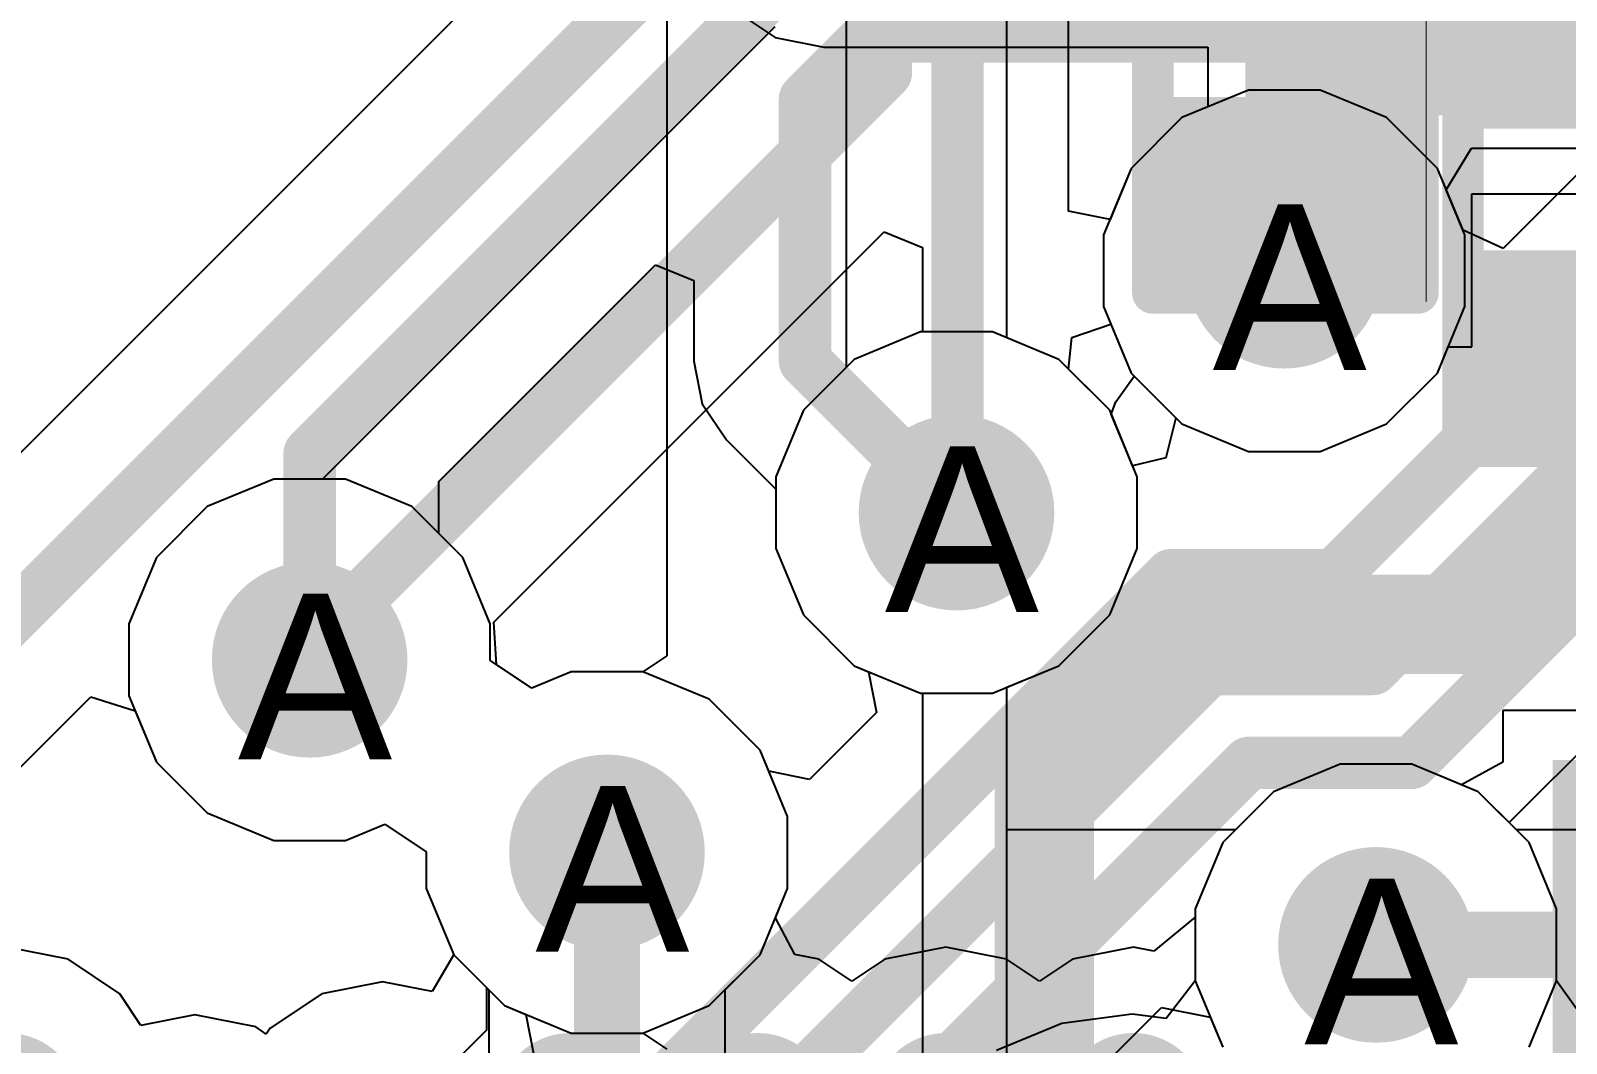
# Model space of a CAD drawing. Header units: inches. Extents: x 0 to 5271, y 0 to 5417.
# Drawn here: x 120.095 to 124.804, y 80.88 to 83.985 of the extents above; entities that cross this region are included whole.
import ezdxf

# ---------------------------------------------------------------- set-up
doc = ezdxf.new("R2010")
doc.units = ezdxf.units.IN
for name, color, linetype in [('Bottom Layer', 5, 'Continuous'), ('Bottom Overlay', 54, 'Continuous'), ('Bottom Paste', 16, 'Continuous'), ('Bottom Solder', 6, 'Continuous'), ('Drill Drawing', 1, 'Continuous'), ('L2_GND1', 16, 'Continuous'), ('L3_SIG1', 76, 'Continuous'), ('L4_PWR', 90, 'Continuous'), ('L5_GND2', 156, 'Continuous'), ('L6_SIG2', 130, 'Continuous'), ('L7_GND3', 216, 'Continuous'), ('Top Layer', 1, 'Continuous'), ('Top Overlay', 2, 'Continuous'), ('Top Paste', 8, 'Continuous'), ('Top Solder', 216, 'Continuous'), ('Via Holes', 16, 'Continuous')]:
    doc.layers.add(name, color=color, linetype=linetype)
doc.styles.add('Arial', font='', dxfattribs={"height": 0.2})
doc.styles.get('Arial').set_extended_font_data('Arial')

# ---------------------------------------------------------------- blocks, each defined once
blk = doc.blocks.new('R___0603_6')
at = {"layer": 'Top Layer'}
for points in [[(-0.381, 0.4445), (-0.381, -0.4445), (-1.143, -0.4445), (-1.143, 0.4445)], [(1.143, 0.4445), (1.143, -0.4445), (0.381, -0.4445), (0.381, 0.4445)]]:
    blk.add_hatch(color=1, dxfattribs=at).paths.add_polyline_path(points)
at = {"layer": 'Top Paste'}
for points in [[(-0.381, 0.4445), (-0.381, -0.4445), (-1.143, -0.4445), (-1.143, 0.4445)], [(1.143, 0.4445), (1.143, -0.4445), (0.381, -0.4445), (0.381, 0.4445)]]:
    blk.add_hatch(color=8, dxfattribs=at).paths.add_polyline_path(points)
at = {"layer": 'Top Solder'}
for points in [[(-0.2794, 0.5461), (-0.2794, -0.5461), (-1.2446, -0.5461), (-1.2446, 0.5461)], [(1.2446, 0.5461), (1.2446, -0.5461), (0.2794, -0.5461), (0.2794, 0.5461)]]:
    blk.add_hatch(color=216, dxfattribs=at).paths.add_polyline_path(points)
at = {"layer": 'Top Overlay'}
for points in [[(-1.2192, -0.5334, 0.127, 0.127, 0), (-1.2192, 0.5334, 0.127, 0.127, 0)], [(-1.2192, 0.5334, 0.127, 0.127, 0), (1.2192, 0.5334, 0.127, 0.127, 0)], [(1.2192, -0.5334, 0.127, 0.127, 0), (1.2192, 0.5334, 0.127, 0.127, 0)], [(-1.2192, -0.5334, 0.127, 0.127, 0), (1.2192, -0.5334, 0.127, 0.127, 0)]]:
    blk.add_lwpolyline(points, format="xyseb", dxfattribs=at)
for points in [[(-1.25095, 0.5334, 0.0635, 0.0635, 1), (-1.18745, 0.5334, 0.0635, 0.0635, 1)], [(-1.25095, 0.5334, 0.0635, 0.0635, 1), (-1.18745, 0.5334, 0.0635, 0.0635, 1)], [(1.18745, 0.5334, 0.0635, 0.0635, 1), (1.25095, 0.5334, 0.0635, 0.0635, 1)], [(1.18745, 0.5334, 0.0635, 0.0635, 1), (1.25095, 0.5334, 0.0635, 0.0635, 1)], [(-1.25095, -0.5334, 0.0635, 0.0635, 1), (-1.18745, -0.5334, 0.0635, 0.0635, 1)], [(-1.25095, -0.5334, 0.0635, 0.0635, 1), (-1.18745, -0.5334, 0.0635, 0.0635, 1)], [(1.18745, -0.5334, 0.0635, 0.0635, 1), (1.25095, -0.5334, 0.0635, 0.0635, 1)], [(1.18745, -0.5334, 0.0635, 0.0635, 1), (1.25095, -0.5334, 0.0635, 0.0635, 1)]]:
    blk.add_lwpolyline(points, format="xyseb", close=True, dxfattribs=at)
blk = doc.blocks.new('RES_0402_B_433')
at = {"layer": 'Bottom Layer'}
for points in [[(-0.2413, 0.3175), (-0.2413, -0.3175), (-0.6985, -0.3175), (-0.6985, 0.3175)], [(0.6985, 0.3175), (0.6985, -0.3175), (0.2413, -0.3175), (0.2413, 0.3175)]]:
    blk.add_hatch(color=5, dxfattribs=at).paths.add_polyline_path(points)
at = {"layer": 'Bottom Paste'}
for points in [[(-0.2413, 0.3175), (-0.2413, -0.3175), (-0.6985, -0.3175), (-0.6985, 0.3175)], [(0.6985, 0.3175), (0.6985, -0.3175), (0.2413, -0.3175), (0.2413, 0.3175)]]:
    blk.add_hatch(color=16, dxfattribs=at).paths.add_polyline_path(points)
at = {"layer": 'Bottom Solder'}
for points in [[(-0.1863, 0.3725), (-0.1863, -0.3725), (-0.7535, -0.3725), (-0.7535, 0.3725)], [(0.7535, 0.3725), (0.7535, -0.3725), (0.1863, -0.3725), (0.1863, 0.3725)]]:
    blk.add_hatch(color=6, dxfattribs=at).paths.add_polyline_path(points)
at = {"layer": 'Bottom Overlay'}
for points in [[(-0.7874, -0.4064, 0.127, 0.127, 0), (-0.7874, 0.4064, 0.127, 0.127, 0)], [(0.7874, 0.4064, 0.127, 0.127, 0), (-0.7874, 0.4064, 0.127, 0.127, 0)], [(0.8128, 0.4318, 0.00323, 0.00323, 0), (-0.8128, 0.4318, 0.00323, 0.00323, 0)], [(0.7874, -0.4064, 0.127, 0.127, 0), (0.7874, 0.4064, 0.127, 0.127, 0)], [(0.7874, -0.4064, 0.127, 0.127, 0), (-0.7874, -0.4064, 0.127, 0.127, 0)]]:
    blk.add_lwpolyline(points, format="xyseb", dxfattribs=at)
for points in [[(-0.8191, 0.4064, 0.0635, 0.0635, 1), (-0.7556, 0.4064, 0.0635, 0.0635, 1)], [(-0.8191, 0.4064, 0.0635, 0.0635, 1), (-0.7556, 0.4064, 0.0635, 0.0635, 1)], [(-0.8136, 0.4318, 0.00161, 0.00161, 1), (-0.812, 0.4318, 0.00161, 0.00161, 1)], [(0.7557, 0.4064, 0.0635, 0.0635, 1), (0.8192, 0.4064, 0.0635, 0.0635, 1)], [(0.7557, 0.4064, 0.0635, 0.0635, 1), (0.8192, 0.4064, 0.0635, 0.0635, 1)], [(0.812, 0.4318, 0.00161, 0.00161, 1), (0.8136, 0.4318, 0.00161, 0.00161, 1)], [(-0.8191, -0.4064, 0.0635, 0.0635, 1), (-0.7556, -0.4064, 0.0635, 0.0635, 1)], [(-0.8191, -0.4064, 0.0635, 0.0635, 1), (-0.7556, -0.4064, 0.0635, 0.0635, 1)], [(0.7557, -0.4064, 0.0635, 0.0635, 1), (0.8192, -0.4064, 0.0635, 0.0635, 1)], [(0.7557, -0.4064, 0.0635, 0.0635, 1), (0.8192, -0.4064, 0.0635, 0.0635, 1)]]:
    blk.add_lwpolyline(points, format="xyseb", close=True, dxfattribs=at)
blk = doc.blocks.new('RES_0402_B_434')
at = {"layer": 'Bottom Layer'}
for points in [[(-0.2413, 0.3175), (-0.2413, -0.3175), (-0.6985, -0.3175), (-0.6985, 0.3175)], [(0.6985, 0.3175), (0.6985, -0.3175), (0.2413, -0.3175), (0.2413, 0.3175)]]:
    blk.add_hatch(color=5, dxfattribs=at).paths.add_polyline_path(points)
at = {"layer": 'Bottom Paste'}
for points in [[(-0.2413, 0.3175), (-0.2413, -0.3175), (-0.6985, -0.3175), (-0.6985, 0.3175)], [(0.6985, 0.3175), (0.6985, -0.3175), (0.2413, -0.3175), (0.2413, 0.3175)]]:
    blk.add_hatch(color=16, dxfattribs=at).paths.add_polyline_path(points)
at = {"layer": 'Bottom Solder'}
for points in [[(-0.1863, 0.3725), (-0.1863, -0.3725), (-0.7535, -0.3725), (-0.7535, 0.3725)], [(0.7535, 0.3725), (0.7535, -0.3725), (0.1863, -0.3725), (0.1863, 0.3725)]]:
    blk.add_hatch(color=6, dxfattribs=at).paths.add_polyline_path(points)
at = {"layer": 'Bottom Overlay'}
for points in [[(-0.7874, -0.4064, 0.127, 0.127, 0), (-0.7874, 0.4064, 0.127, 0.127, 0)], [(0.7874, 0.4064, 0.127, 0.127, 0), (-0.7874, 0.4064, 0.127, 0.127, 0)], [(0.8128, 0.4318, 0.00323, 0.00323, 0), (-0.8128, 0.4318, 0.00323, 0.00323, 0)], [(0.7874, -0.4064, 0.127, 0.127, 0), (0.7874, 0.4064, 0.127, 0.127, 0)], [(0.7874, -0.4064, 0.127, 0.127, 0), (-0.7874, -0.4064, 0.127, 0.127, 0)]]:
    blk.add_lwpolyline(points, format="xyseb", dxfattribs=at)
for points in [[(-0.8192, 0.4064, 0.0635, 0.0635, 1), (-0.7557, 0.4064, 0.0635, 0.0635, 1)], [(-0.8192, 0.4064, 0.0635, 0.0635, 1), (-0.7557, 0.4064, 0.0635, 0.0635, 1)], [(-0.8136, 0.4318, 0.00161, 0.00161, 1), (-0.812, 0.4318, 0.00161, 0.00161, 1)], [(0.7556, 0.4064, 0.0635, 0.0635, 1), (0.8191, 0.4064, 0.0635, 0.0635, 1)], [(0.7556, 0.4064, 0.0635, 0.0635, 1), (0.8191, 0.4064, 0.0635, 0.0635, 1)], [(0.812, 0.4318, 0.00161, 0.00161, 1), (0.8136, 0.4318, 0.00161, 0.00161, 1)], [(-0.8192, -0.4064, 0.0635, 0.0635, 1), (-0.7557, -0.4064, 0.0635, 0.0635, 1)], [(-0.8192, -0.4064, 0.0635, 0.0635, 1), (-0.7557, -0.4064, 0.0635, 0.0635, 1)], [(0.7556, -0.4064, 0.0635, 0.0635, 1), (0.8191, -0.4064, 0.0635, 0.0635, 1)], [(0.7556, -0.4064, 0.0635, 0.0635, 1), (0.8191, -0.4064, 0.0635, 0.0635, 1)]]:
    blk.add_lwpolyline(points, format="xyseb", close=True, dxfattribs=at)
blk = doc.blocks.new('MAKK2016T2R2M__B_512')
at = {"layer": 'Bottom Layer'}
for points in [[(-1.1, 0.9), (-0.4, 0.9), (-0.4, -0.9), (-1.1, -0.9)], [(0.4, 0.9), (1.1, 0.9), (1.1, -0.9), (0.4, -0.9)]]:
    blk.add_hatch(color=5, dxfattribs=at).paths.add_polyline_path(points)
at = {"layer": 'Bottom Paste'}
for points in [[(-1.1, 0.9), (-0.4, 0.9), (-0.4, -0.9), (-1.1, -0.9)], [(0.4, 0.9), (1.1, 0.9), (1.1, -0.9), (0.4, -0.9)]]:
    blk.add_hatch(color=16, dxfattribs=at).paths.add_polyline_path(points)
at = {"layer": 'Bottom Solder'}
for points in [[(-1.2016, 1.0016), (-0.2984, 1.0016), (-0.2984, -1.0016), (-1.2016, -1.0016)], [(0.2984, 1.0016), (1.2016, 1.0016), (1.2016, -1.0016), (0.2984, -1.0016)]]:
    blk.add_hatch(color=6, dxfattribs=at).paths.add_polyline_path(points)
at = {"layer": 'Bottom Overlay'}
for points in [[(0.1778, 0.8636, 0.127, 0.127, 0), (-0.2032, 0.8636, 0.127, 0.127, 0)], [(0.1778, -0.8636, 0.127, 0.127, 0), (-0.2032, -0.8636, 0.127, 0.127, 0)]]:
    blk.add_lwpolyline(points, format="xyseb", dxfattribs=at)
for points in [[(-0.235, 0.8636, 0.0635, 0.0635, 1), (-0.1715, 0.8636, 0.0635, 0.0635, 1)], [(0.146, 0.8636, 0.0635, 0.0635, 1), (0.2095, 0.8636, 0.0635, 0.0635, 1)], [(-0.235, -0.8636, 0.0635, 0.0635, 1), (-0.1715, -0.8636, 0.0635, 0.0635, 1)], [(0.146, -0.8636, 0.0635, 0.0635, 1), (0.2095, -0.8636, 0.0635, 0.0635, 1)]]:
    blk.add_lwpolyline(points, format="xyseb", close=True, dxfattribs=at)

msp = doc.modelspace()

# ---------------------------------------------------------------- hatches: boundary and pattern name
at = {"layer": 'Bottom Layer'}
h = msp.add_hatch(color=5, dxfattribs=at)
edge = h.paths.add_edge_path()
edge.add_arc((123.939, 83.2488), 0.3, 0, 360)
h = msp.add_hatch(color=5, dxfattribs=at)
edge = h.paths.add_edge_path()
edge.add_arc((122.9338, 82.5069), 0.3, 0, 360)
h = msp.add_hatch(color=5, dxfattribs=at)
edge = h.paths.add_edge_path()
edge.add_arc((120.9501, 82.0557), 0.3, 0, 360)
h = msp.add_hatch(color=5, dxfattribs=at)
edge = h.paths.add_edge_path()
edge.add_arc((121.8619, 81.4651), 0.3, 0, 360)
h = msp.add_hatch(color=5, dxfattribs=at)
edge = h.paths.add_edge_path()
edge.add_arc((124.2201, 81.1815), 0.3, 0, 360)
at = {"layer": 'L2_GND1'}
h = msp.add_hatch(color=16, dxfattribs=at)
edge = h.paths.add_edge_path()
edge.add_arc((123.939, 83.2488), 0.3, 0, 360)
h = msp.add_hatch(color=16, dxfattribs=at)
edge = h.paths.add_edge_path()
edge.add_arc((122.9338, 82.5069), 0.3, 0, 360)
h = msp.add_hatch(color=16, dxfattribs=at)
edge = h.paths.add_edge_path()
edge.add_arc((120.9501, 82.0557), 0.3, 0, 360)
h = msp.add_hatch(color=16, dxfattribs=at)
edge = h.paths.add_edge_path()
edge.add_arc((121.8619, 81.4651), 0.3, 0, 360)
h = msp.add_hatch(color=16, dxfattribs=at)
edge = h.paths.add_edge_path()
edge.add_arc((124.2201, 81.1815), 0.3, 0, 360)
at = {"layer": 'L3_SIG1'}
h = msp.add_hatch(color=76, dxfattribs=at)
edge = h.paths.add_edge_path()
edge.add_arc((123.939, 83.2488), 0.3, 0, 360)
h = msp.add_hatch(color=76, dxfattribs=at)
edge = h.paths.add_edge_path()
edge.add_arc((122.9338, 82.5069), 0.3, 0, 360)
h = msp.add_hatch(color=76, dxfattribs=at)
edge = h.paths.add_edge_path()
edge.add_arc((120.9501, 82.0557), 0.3, 0, 360)
h = msp.add_hatch(color=76, dxfattribs=at)
edge = h.paths.add_edge_path()
edge.add_arc((121.8619, 81.4651), 0.3, 0, 360)
h = msp.add_hatch(color=76, dxfattribs=at)
edge = h.paths.add_edge_path()
edge.add_arc((124.2201, 81.1815), 0.3, 0, 360)
at = {"layer": 'L4_PWR'}
h = msp.add_hatch(color=90, dxfattribs=at)
edge = h.paths.add_edge_path()
edge.add_arc((123.939, 83.2488), 0.3, 0, 360)
h = msp.add_hatch(color=90, dxfattribs=at)
edge = h.paths.add_edge_path()
edge.add_arc((122.9338, 82.5069), 0.3, 0, 360)
h = msp.add_hatch(color=90, dxfattribs=at)
edge = h.paths.add_edge_path()
edge.add_arc((120.9501, 82.0557), 0.3, 0, 360)
h = msp.add_hatch(color=90, dxfattribs=at)
edge = h.paths.add_edge_path()
edge.add_arc((121.8619, 81.4651), 0.3, 0, 360)
h = msp.add_hatch(color=90, dxfattribs=at)
edge = h.paths.add_edge_path()
edge.add_arc((124.2201, 81.1815), 0.3, 0, 360)
at = {"layer": 'L5_GND2'}
h = msp.add_hatch(color=156, dxfattribs=at)
edge = h.paths.add_edge_path()
edge.add_arc((123.939, 83.2488), 0.3, 0, 360)
h = msp.add_hatch(color=156, dxfattribs=at)
edge = h.paths.add_edge_path()
edge.add_arc((122.9338, 82.5069), 0.3, 0, 360)
h = msp.add_hatch(color=156, dxfattribs=at)
edge = h.paths.add_edge_path()
edge.add_arc((120.9501, 82.0557), 0.3, 0, 360)
h = msp.add_hatch(color=156, dxfattribs=at)
edge = h.paths.add_edge_path()
edge.add_arc((121.8619, 81.4651), 0.3, 0, 360)
h = msp.add_hatch(color=156, dxfattribs=at)
edge = h.paths.add_edge_path()
edge.add_arc((124.2201, 81.1815), 0.3, 0, 360)
at = {"layer": 'L6_SIG2'}
h = msp.add_hatch(color=130, dxfattribs=at)
edge = h.paths.add_edge_path()
edge.add_arc((123.939, 83.2488), 0.3, 0, 360)
h = msp.add_hatch(color=130, dxfattribs=at)
edge = h.paths.add_edge_path()
edge.add_arc((122.9338, 82.5069), 0.3, 0, 360)
h = msp.add_hatch(color=130, dxfattribs=at)
edge = h.paths.add_edge_path()
edge.add_arc((120.9501, 82.0557), 0.3, 0, 360)
h = msp.add_hatch(color=130, dxfattribs=at)
edge = h.paths.add_edge_path()
edge.add_arc((121.8619, 81.4651), 0.3, 0, 360)
h = msp.add_hatch(color=130, dxfattribs=at)
edge = h.paths.add_edge_path()
edge.add_arc((124.2201, 81.1815), 0.3, 0, 360)
at = {"layer": 'L7_GND3'}
h = msp.add_hatch(color=216, dxfattribs=at)
edge = h.paths.add_edge_path()
edge.add_arc((123.939, 83.2488), 0.3, 0, 360)
h = msp.add_hatch(color=216, dxfattribs=at)
edge = h.paths.add_edge_path()
edge.add_arc((122.9338, 82.5069), 0.3, 0, 360)
h = msp.add_hatch(color=216, dxfattribs=at)
edge = h.paths.add_edge_path()
edge.add_arc((120.9501, 82.0557), 0.3, 0, 360)
h = msp.add_hatch(color=216, dxfattribs=at)
edge = h.paths.add_edge_path()
edge.add_arc((121.8619, 81.4651), 0.3, 0, 360)
h = msp.add_hatch(color=216, dxfattribs=at)
edge = h.paths.add_edge_path()
edge.add_arc((124.2201, 81.1815), 0.3, 0, 360)
at = {"layer": 'Top Layer'}
h = msp.add_hatch(color=1, dxfattribs=at)
edge = h.paths.add_edge_path()
edge.add_arc((123.939, 83.2488), 0.3, 0, 360)
h = msp.add_hatch(color=1, dxfattribs=at)
edge = h.paths.add_edge_path()
edge.add_arc((122.9338, 82.5069), 0.3, 0, 360)
h = msp.add_hatch(color=1, dxfattribs=at)
edge = h.paths.add_edge_path()
edge.add_arc((120.9501, 82.0557), 0.3, 0, 360)
h = msp.add_hatch(color=1, dxfattribs=at)
edge = h.paths.add_edge_path()
edge.add_arc((121.8619, 81.4651), 0.3, 0, 360)
h = msp.add_hatch(color=1, dxfattribs=at)
edge = h.paths.add_edge_path()
edge.add_arc((124.2201, 81.1815), 0.3, 0, 360)
at = {"layer": 'Via Holes'}
h = msp.add_hatch(color=7, dxfattribs=at)
edge = h.paths.add_edge_path()
edge.add_arc((123.939, 83.2488), 0.15, 0, 360)
h = msp.add_hatch(color=7, dxfattribs=at)
edge = h.paths.add_edge_path()
edge.add_arc((122.9338, 82.5069), 0.15, 0, 360)
h = msp.add_hatch(color=7, dxfattribs=at)
edge = h.paths.add_edge_path()
edge.add_arc((120.9501, 82.0557), 0.15, 0, 360)
h = msp.add_hatch(color=7, dxfattribs=at)
edge = h.paths.add_edge_path()
edge.add_arc((121.8619, 81.4651), 0.15, 0, 360)
h = msp.add_hatch(color=7, dxfattribs=at)
edge = h.paths.add_edge_path()
edge.add_arc((124.2201, 81.1815), 0.15, 0, 360)

# ---------------------------------------------------------------- linework, layer by layer
at = {"layer": 'Bottom Layer'}
for p, q in [((122.6339, 85.2615), (119.5742, 82.2018)), ((124.5138, 83.0151), (124.5138, 83.485)), ((124.5138, 83.485), (125.2664, 83.485)), ((121.3461, 82.6024), (122.011, 83.2673)), ((122.011, 83.2673), (122.1283, 83.2187)), ((122.1283, 83.2187), (122.1283, 82.9715)), ((122.1283, 82.9715), (122.1543, 82.841)), ((124.4087, 82.935), (124.4418, 83.0151)), ((124.4418, 83.0151), (124.5138, 83.0151)), ((123.4219, 82.8463), (123.4788, 82.9251)), ((123.4788, 82.9251), (123.4797, 82.9247)), ((123.4797, 82.9247), (123.6252, 82.7791)), ((124.2528, 82.7791), (124.4087, 82.935)), ((122.1543, 82.841), (122.2282, 82.7304)), ((123.4082, 82.8092), (123.4219, 82.8463)), ((123.4878, 82.6171), (123.4082, 82.8092)), ((123.6252, 82.7791), (123.8288, 82.6948)), ((124.0492, 82.6948), (124.2528, 82.7791)), ((122.2282, 82.7304), (122.3798, 82.5788)), ((123.8288, 82.6948), (124.0492, 82.6948)), ((121.3461, 82.4432), (121.3461, 82.6024)), ((123.4878, 82.3967), (123.4878, 82.6171)), ((122.3798, 82.5788), (122.3798, 82.3967)), ((121.4198, 82.3695), (121.3461, 82.4432)), ((121.5041, 82.1659), (121.4198, 82.3695)), ((122.3798, 82.3967), (122.4641, 82.1931)), ((123.4035, 82.1931), (123.4878, 82.3967)), ((122.4641, 82.1931), (122.62, 82.0373)), ((123.2476, 82.0373), (123.4035, 82.1931)), ((121.5041, 82.054), (121.5041, 82.1659)), ((121.6311, 81.9691), (121.5041, 82.054)), ((122.62, 82.0373), (122.8236, 81.9529)), ((123.044, 81.9529), (123.2476, 82.0373)), ((121.7517, 82.0191), (121.6311, 81.9691)), ((121.9721, 82.0191), (121.7517, 82.0191)), ((122.1757, 81.9347), (121.9721, 82.0191)), ((119.8965, 81.5598), (120.2788, 81.9421)), ((120.2788, 81.9421), (120.4154, 81.899)), ((122.8236, 81.9529), (123.044, 81.9529)), ((120.4154, 81.899), (120.4805, 81.7419)), ((122.3316, 81.7789), (122.1757, 81.9347)), ((125.1948, 81.9006), (124.6094, 81.9006)), ((124.6094, 81.9006), (124.6094, 81.7416)), ((122.4159, 81.5753), (122.3316, 81.7789)), ((120.4805, 81.7419), (120.6363, 81.586)), ((124.1099, 81.7355), (123.9063, 81.6512)), ((124.3303, 81.7355), (124.1099, 81.7355)), ((124.4824, 81.6725), (124.3303, 81.7355)), ((124.6094, 81.7416), (124.4824, 81.6725)), ((123.9063, 81.6512), (123.7504, 81.4953)), ((120.6363, 81.586), (120.8399, 81.5017)), ((122.4159, 81.3549), (122.4159, 81.5753)), ((121.0603, 81.5017), (121.1809, 81.5516)), ((121.1809, 81.5516), (121.3079, 81.4668)), ((120.8399, 81.5017), (121.0603, 81.5017)), ((121.3079, 81.4668), (121.3079, 81.3549)), ((123.7504, 81.4953), (123.6661, 81.2917)), ((121.3079, 81.3549), (121.3923, 81.1513)), ((122.3316, 81.1513), (122.4159, 81.3549)), ((123.6661, 81.2917), (123.6661, 81.0713)), ((121.3923, 81.1513), (121.4994, 81.0442)), ((122.2245, 81.0442), (122.3316, 81.1513)), ((121.4994, 81.0442), (121.4994, 80.0255)), ((122.2245, 79.8753), (122.2245, 81.0442)), ((123.6661, 81.0713), (123.7504, 80.8677))]:
    msp.add_line(p, q, dxfattribs=at)
for points in [[(119.5785, 81.724, 0.1608, 0.1608, 0), (122.875, 85.0205, 0.1608, 0.1608, 0)], [(120.9501, 82.6886, 0.1608, 0.1608, 0), (122.699, 84.4375, 0.1608, 0.1608, 0)], [(122.4692, 83.7752, 0.1608, 0.1608, 0), (122.6617, 83.9676, 0.1608, 0.1608, 0)], [(122.6617, 83.9676, 0.1608, 0.1608, 0), (124.8932, 83.9676, 0.1608, 0.1608, 0)], [(122.4692, 82.9715, 0.1608, 0.1608, 0), (122.4692, 83.7752, 0.1608, 0.1608, 0)], [(124.8932, 82.4085, 0.3048, 0.3048, 0), (124.8932, 83.0278, 0.3048, 0.3048, 0)], [(122.4692, 82.9715, 0.1608, 0.1608, 0), (122.9338, 82.5069, 0.1608, 0.1608, 0)], [(120.9501, 82.0557, 0.1608, 0.1608, 0), (120.9501, 82.6886, 0.1608, 0.1608, 0)], [(124.6489, 82.1642, 0.3048, 0.3048, 0), (124.8932, 82.4085, 0.3048, 0.3048, 0)], [(123.2028, 81.6634, 0.3048, 0.3048, 0), (123.7036, 82.1642, 0.3048, 0.3048, 0)], [(123.7036, 82.1642, 0.3048, 0.3048, 0), (124.6489, 82.1642, 0.3048, 0.3048, 0)], [(123.2028, 78.6638, 0.3048, 0.3048, 0), (123.2028, 81.6634, 0.3048, 0.3048, 0)], [(121.8619, 79.8753, 0.2032, 0.2032, 0), (121.8619, 81.4651, 0.2032, 0.2032, 0)], [(124.2201, 81.1815, 0.2032, 0.2032, 0), (124.9794, 81.1815, 0.2032, 0.2032, 0)]]:
    msp.add_lwpolyline(points, format="xyseb", dxfattribs=at)
for points in [[(122.6215, 83.9676, 0.0804, 0.0804, 1), (122.7019, 83.9676, 0.0804, 0.0804, 1)], [(122.6215, 83.9676, 0.0804, 0.0804, 1), (122.7019, 83.9676, 0.0804, 0.0804, 1)], [(122.429, 83.7752, 0.0804, 0.0804, 1), (122.5094, 83.7752, 0.0804, 0.0804, 1)], [(122.429, 83.7752, 0.0804, 0.0804, 1), (122.5094, 83.7752, 0.0804, 0.0804, 1)], [(124.817, 83.0278, 0.1524, 0.1524, 1), (124.9694, 83.0278, 0.1524, 0.1524, 1)], [(122.429, 82.9715, 0.0804, 0.0804, 1), (122.5094, 82.9715, 0.0804, 0.0804, 1)], [(122.429, 82.9715, 0.0804, 0.0804, 1), (122.5094, 82.9715, 0.0804, 0.0804, 1)], [(120.9099, 82.6886, 0.0804, 0.0804, 1), (120.9903, 82.6886, 0.0804, 0.0804, 1)], [(120.9099, 82.6886, 0.0804, 0.0804, 1), (120.9903, 82.6886, 0.0804, 0.0804, 1)], [(122.8936, 82.5069, 0.0804, 0.0804, 1), (122.974, 82.5069, 0.0804, 0.0804, 1)], [(124.817, 82.4085, 0.1524, 0.1524, 1), (124.9694, 82.4085, 0.1524, 0.1524, 1)], [(124.817, 82.4085, 0.1524, 0.1524, 1), (124.9694, 82.4085, 0.1524, 0.1524, 1)], [(123.6274, 82.1642, 0.1524, 0.1524, 1), (123.7798, 82.1642, 0.1524, 0.1524, 1)], [(123.6274, 82.1642, 0.1524, 0.1524, 1), (123.7798, 82.1642, 0.1524, 0.1524, 1)], [(124.5727, 82.1642, 0.1524, 0.1524, 1), (124.7251, 82.1642, 0.1524, 0.1524, 1)], [(124.5727, 82.1642, 0.1524, 0.1524, 1), (124.7251, 82.1642, 0.1524, 0.1524, 1)], [(120.9099, 82.0557, 0.0804, 0.0804, 1), (120.9903, 82.0557, 0.0804, 0.0804, 1)], [(123.1266, 81.6634, 0.1524, 0.1524, 1), (123.279, 81.6634, 0.1524, 0.1524, 1)], [(123.1266, 81.6634, 0.1524, 0.1524, 1), (123.279, 81.6634, 0.1524, 0.1524, 1)], [(121.8111, 81.4651, 0.1016, 0.1016, 1), (121.9127, 81.4651, 0.1016, 0.1016, 1)], [(124.1693, 81.1815, 0.1016, 0.1016, 1), (124.2709, 81.1815, 0.1016, 0.1016, 1)]]:
    msp.add_lwpolyline(points, format="xyseb", close=True, dxfattribs=at)
at = {"layer": 'L2_GND1'}
for p, q in [((123.8288, 83.8028), (123.6252, 83.7185)), ((124.0492, 83.8028), (123.8288, 83.8028)), ((124.2528, 83.7185), (124.0492, 83.8028)), ((123.6252, 83.7185), (123.4694, 83.5626)), ((124.4087, 83.5626), (124.2528, 83.7185)), ((124.8977, 83.6039), (124.6103, 83.3165)), ((123.4694, 83.5626), (123.385, 83.359)), ((124.4872, 83.373), (124.4087, 83.5626)), ((123.385, 83.359), (123.385, 83.1386)), ((124.6103, 83.3165), (124.4872, 83.373)), ((123.385, 83.1386), (123.4694, 82.935)), ((122.8236, 83.0609), (122.62, 82.9766)), ((123.044, 83.0609), (122.8236, 83.0609)), ((123.2476, 82.9766), (123.044, 83.0609)), ((122.62, 82.9766), (122.4641, 82.8208)), ((123.4035, 82.8208), (123.2476, 82.9766)), ((123.4694, 82.935), (123.6067, 82.7977)), ((122.4641, 82.8208), (122.3798, 82.6171)), ((123.4739, 82.6506), (123.4035, 82.8208)), ((123.6067, 82.7977), (123.5759, 82.6749)), ((123.5759, 82.6749), (123.4739, 82.6506)), ((120.8399, 82.6097), (120.6363, 82.5253)), ((121.0603, 82.6097), (120.8399, 82.6097)), ((121.2639, 82.5253), (121.0603, 82.6097)), ((122.3798, 82.6171), (122.3798, 82.3967)), ((120.6363, 82.5253), (120.4805, 82.3695)), ((121.4198, 82.3695), (121.2639, 82.5253)), ((120.4805, 82.3695), (120.3961, 82.1659)), ((121.5041, 82.1659), (121.4198, 82.3695)), ((122.3798, 82.3967), (122.4641, 82.1931)), ((122.4641, 82.1931), (122.62, 82.0373)), ((120.3961, 82.1659), (120.3961, 81.9455)), ((121.5041, 82.054), (121.5041, 82.1659)), ((124.6286, 81.5565), (125.1665, 82.0944)), ((121.6311, 81.9691), (121.5041, 82.054)), ((122.62, 82.0373), (122.6639, 82.0191)), ((121.7517, 82.0191), (121.6311, 81.9691)), ((121.9721, 82.0191), (121.7517, 82.0191)), ((122.1757, 81.9347), (121.9721, 82.0191)), ((122.6639, 82.0191), (122.6886, 81.8946)), ((120.3961, 81.9455), (120.4805, 81.7419)), ((122.3316, 81.7789), (122.1757, 81.9347)), ((122.6886, 81.8946), (122.4831, 81.689)), ((122.3585, 81.7138), (122.3316, 81.7789)), ((120.4805, 81.7419), (120.6363, 81.586)), ((122.4831, 81.689), (122.3585, 81.7138)), ((120.6363, 81.586), (120.8399, 81.5017)), ((121.0603, 81.5017), (121.1809, 81.5516)), ((121.1809, 81.5516), (121.3079, 81.4668)), ((124.6898, 81.4953), (124.6286, 81.5565)), ((120.8399, 81.5017), (121.0603, 81.5017)), ((121.3079, 81.4668), (121.3079, 81.3549)), ((124.7741, 81.2917), (124.6898, 81.4953)), ((121.3079, 81.3549), (121.3923, 81.1513)), ((124.7741, 81.0713), (124.7741, 81.2917)), ((121.3923, 81.1513), (121.5481, 80.9954)), ((124.6898, 80.8677), (124.7741, 81.0713)), ((121.5481, 80.9954), (121.6132, 80.9685)), ((121.2921, 78.7197), (123.5623, 80.99)), ((121.6132, 80.9685), (121.638, 80.8439)), ((123.5623, 80.99), (123.7121, 80.9602)), ((123.7121, 80.9602), (123.7504, 80.8677))]:
    msp.add_line(p, q, dxfattribs=at)
for points in [[(124.0912, 82.3153, 0.1608, 0.1608, 0), (125.1388, 83.3628, 0.1608, 0.1608, 0)], [(124.2104, 82.0275, 0.1608, 0.1608, 0), (125.2156, 83.0326, 0.1608, 0.1608, 0)], [(124.3296, 81.7397, 0.1608, 0.1608, 0), (125.3348, 82.7448, 0.1608, 0.1608, 0)], [(115.114, 73.8378, 0.1608, 0.1608, 0), (123.5915, 82.3153, 0.1608, 0.1608, 0)], [(123.5915, 82.3153, 0.1608, 0.1608, 0), (124.0912, 82.3153, 0.1608, 0.1608, 0)], [(114.4796, 72.7964, 0.1608, 0.1608, 0), (123.7107, 82.0275, 0.1608, 0.1608, 0)], [(123.7107, 82.0275, 0.1608, 0.1608, 0), (124.2104, 82.0275, 0.1608, 0.1608, 0)], [(114.5776, 72.4874, 0.1608, 0.1608, 0), (123.8299, 81.7397, 0.1608, 0.1608, 0)], [(123.8299, 81.7397, 0.1608, 0.1608, 0), (124.3296, 81.7397, 0.1608, 0.1608, 0)]]:
    msp.add_lwpolyline(points, format="xyseb", dxfattribs=at)
for points in [[(123.5513, 82.3153, 0.0804, 0.0804, 1), (123.6317, 82.3153, 0.0804, 0.0804, 1)], [(123.5513, 82.3153, 0.0804, 0.0804, 1), (123.6317, 82.3153, 0.0804, 0.0804, 1)], [(124.051, 82.3153, 0.0804, 0.0804, 1), (124.1314, 82.3153, 0.0804, 0.0804, 1)], [(124.051, 82.3153, 0.0804, 0.0804, 1), (124.1314, 82.3153, 0.0804, 0.0804, 1)], [(123.6705, 82.0275, 0.0804, 0.0804, 1), (123.7509, 82.0275, 0.0804, 0.0804, 1)], [(123.6705, 82.0275, 0.0804, 0.0804, 1), (123.7509, 82.0275, 0.0804, 0.0804, 1)], [(124.1702, 82.0275, 0.0804, 0.0804, 1), (124.2506, 82.0275, 0.0804, 0.0804, 1)], [(124.1702, 82.0275, 0.0804, 0.0804, 1), (124.2506, 82.0275, 0.0804, 0.0804, 1)], [(123.7897, 81.7397, 0.0804, 0.0804, 1), (123.8701, 81.7397, 0.0804, 0.0804, 1)], [(123.7897, 81.7397, 0.0804, 0.0804, 1), (123.8701, 81.7397, 0.0804, 0.0804, 1)], [(124.2894, 81.7397, 0.0804, 0.0804, 1), (124.3698, 81.7397, 0.0804, 0.0804, 1)], [(124.2894, 81.7397, 0.0804, 0.0804, 1), (124.3698, 81.7397, 0.0804, 0.0804, 1)]]:
    msp.add_lwpolyline(points, format="xyseb", close=True, dxfattribs=at)
at = {"layer": 'L3_SIG1'}
for p, q in [((123.0884, 83.0425), (123.0884, 89.7476)), ((122.3765, 83.997), (120.9891, 82.6097)), ((123.8288, 83.8028), (123.6252, 83.7185)), ((124.0492, 83.8028), (123.8288, 83.8028)), ((124.2528, 83.7185), (124.0492, 83.8028)), ((123.6252, 83.7185), (123.4694, 83.5626)), ((124.4087, 83.5626), (124.2528, 83.7185)), ((123.4694, 83.5626), (123.385, 83.359)), ((124.493, 83.359), (124.4087, 83.5626)), ((121.5152, 82.1714), (122.7121, 83.3683)), ((122.7121, 83.3683), (122.8294, 83.3197)), ((123.385, 83.359), (123.385, 83.1386)), ((124.493, 83.1386), (124.493, 83.359)), ((122.8294, 83.3197), (122.8294, 83.0609)), ((123.385, 83.1386), (123.4694, 82.935)), ((124.4087, 82.935), (124.493, 83.1386)), ((122.8236, 83.0609), (122.62, 82.9766)), ((122.8294, 83.0609), (122.8236, 83.0609)), ((123.2476, 82.9766), (123.0884, 83.0425)), ((122.62, 82.9766), (122.4641, 82.8208)), ((123.4035, 82.8208), (123.2476, 82.9766)), ((123.4694, 82.935), (123.6252, 82.7791)), ((124.2528, 82.7791), (124.4087, 82.935)), ((122.4641, 82.8208), (122.3798, 82.6171)), ((123.4878, 82.6171), (123.4035, 82.8208)), ((123.6252, 82.7791), (123.8288, 82.6948)), ((124.0492, 82.6948), (124.2528, 82.7791)), ((123.8288, 82.6948), (124.0492, 82.6948)), ((120.8399, 82.6097), (120.6363, 82.5253)), ((120.9891, 82.6097), (120.8399, 82.6097)), ((122.3798, 82.6171), (122.3798, 82.3967)), ((123.4878, 82.3967), (123.4878, 82.6171)), ((120.6363, 82.5253), (120.4805, 82.3695)), ((120.4805, 82.3695), (120.3961, 82.1659)), ((122.3798, 82.3967), (122.4641, 82.1931)), ((123.4035, 82.1931), (123.4878, 82.3967)), ((121.5232, 82.0412), (121.5152, 82.1714)), ((122.4641, 82.1931), (122.62, 82.0373)), ((123.2476, 82.0373), (123.4035, 82.1931)), ((120.3961, 82.1659), (120.3961, 81.9455)), ((121.6311, 81.9691), (121.5232, 82.0412)), ((122.62, 82.0373), (122.8236, 81.9529)), ((123.0884, 81.9713), (123.2476, 82.0373)), ((121.7517, 82.0191), (121.6311, 81.9691)), ((121.9721, 82.0191), (121.7517, 82.0191)), ((122.1757, 81.9347), (121.9721, 82.0191)), ((120.3961, 81.9455), (120.4805, 81.7419)), ((122.8236, 81.9529), (122.8294, 81.9529)), ((122.8294, 81.9529), (122.8294, 79.6798)), ((123.0884, 79.6798), (123.0884, 81.9713)), ((122.3316, 81.7789), (122.1757, 81.9347)), ((122.4159, 81.5753), (122.3316, 81.7789)), ((120.4805, 81.7419), (120.6363, 81.586)), ((120.6363, 81.586), (120.8399, 81.5017)), ((122.4159, 81.3549), (122.4159, 81.5753)), ((121.0603, 81.5017), (121.1809, 81.5516)), ((121.1809, 81.5516), (121.3079, 81.4668)), ((120.8399, 81.5017), (121.0603, 81.5017)), ((121.3079, 81.4668), (121.3079, 81.3549)), ((121.3079, 81.3549), (121.3923, 81.1513)), ((122.3316, 81.1513), (122.4159, 81.3549)), ((121.3923, 81.1513), (121.5481, 80.9954)), ((122.1757, 80.9954), (122.3316, 81.1513)), ((121.5481, 80.9954), (121.7517, 80.9111)), ((121.9721, 80.9111), (122.1757, 80.9954)), ((121.7517, 80.9111), (121.9721, 80.9111))]:
    msp.add_line(p, q, dxfattribs=at)
for points in [[(122.7174, 83.8558, 0.1608, 0.1608, 0), (122.7174, 94.5996, 0.1608, 0.1608, 0)], [(120.9501, 82.0885, 0.1608, 0.1608, 0), (122.7174, 83.8558, 0.1608, 0.1608, 0)], [(120.9501, 82.0557, 0.1608, 0.1608, 0), (120.9501, 82.0885, 0.1608, 0.1608, 0)]]:
    msp.add_lwpolyline(points, format="xyseb", dxfattribs=at)
for points in [[(122.6772, 83.8558, 0.0804, 0.0804, 1), (122.7576, 83.8558, 0.0804, 0.0804, 1)], [(122.6772, 83.8558, 0.0804, 0.0804, 1), (122.7576, 83.8558, 0.0804, 0.0804, 1)], [(120.9099, 82.0885, 0.0804, 0.0804, 1), (120.9903, 82.0885, 0.0804, 0.0804, 1)], [(120.9099, 82.0885, 0.0804, 0.0804, 1), (120.9903, 82.0885, 0.0804, 0.0804, 1)], [(120.9099, 82.0557, 0.0804, 0.0804, 1), (120.9903, 82.0557, 0.0804, 0.0804, 1)]]:
    msp.add_lwpolyline(points, format="xyseb", close=True, dxfattribs=at)
at = {"layer": 'L4_PWR'}
for p, q in [((122.0452, 85.64), (122.0452, 82.0679)), ((123.0884, 83.0425), (123.0884, 84.963)), ((123.2476, 82.9766), (123.0884, 83.0425)), ((123.4035, 82.8208), (123.2476, 82.9766)), ((123.4878, 82.6171), (123.4035, 82.8208)), ((120.8399, 82.6097), (120.6363, 82.5253)), ((121.0603, 82.6097), (120.8399, 82.6097)), ((121.2639, 82.5253), (121.0603, 82.6097)), ((123.4878, 82.3967), (123.4878, 82.6171)), ((120.6363, 82.5253), (120.4805, 82.3695)), ((121.4198, 82.3695), (121.2639, 82.5253)), ((120.4805, 82.3695), (120.3961, 82.1659)), ((121.5041, 82.1659), (121.4198, 82.3695)), ((123.4035, 82.1931), (123.4878, 82.3967)), ((123.2476, 82.0373), (123.4035, 82.1931)), ((120.3961, 82.1659), (120.3961, 81.9455)), ((121.5041, 82.054), (121.5041, 82.1659)), ((121.6311, 81.9691), (121.5041, 82.054)), ((122.0452, 82.0679), (121.9721, 82.0191)), ((123.0884, 81.9713), (123.2476, 82.0373)), ((121.7517, 82.0191), (121.6311, 81.9691)), ((121.9721, 82.0191), (121.7517, 82.0191)), ((120.3961, 81.9455), (120.4805, 81.7419)), ((123.0884, 81.534), (123.0884, 81.9713)), ((120.4805, 81.7419), (120.6363, 81.586)), ((124.1099, 81.7355), (123.9063, 81.6512)), ((124.3303, 81.7355), (124.1099, 81.7355)), ((124.5339, 81.6512), (124.3303, 81.7355)), ((123.9063, 81.6512), (123.7891, 81.534)), ((124.6511, 81.534), (124.5339, 81.6512)), ((120.6363, 81.586), (120.8399, 81.5017)), ((121.0603, 81.5017), (121.1809, 81.5516)), ((121.1809, 81.5516), (121.3079, 81.4668)), ((123.7891, 81.534), (123.0884, 81.534)), ((126.5888, 81.534), (124.6511, 81.534)), ((120.8399, 81.5017), (121.0603, 81.5017)), ((121.3079, 81.4668), (121.3079, 81.3549)), ((121.3079, 81.3549), (121.3923, 81.1513)), ((121.3923, 81.1513), (121.5481, 80.9954)), ((121.5481, 80.9954), (121.7517, 80.9111)), ((121.7517, 80.9111), (121.9721, 80.9111)), ((121.9721, 80.9111), (122.0452, 80.8623))]:
    msp.add_line(p, q, dxfattribs=at)
at = {"layer": 'L5_GND2'}
for p, q in [((123.8288, 83.8028), (123.6252, 83.7185)), ((124.0492, 83.8028), (123.8288, 83.8028)), ((124.2528, 83.7185), (124.0492, 83.8028)), ((123.6252, 83.7185), (123.4694, 83.5626)), ((124.4087, 83.5626), (124.2528, 83.7185)), ((123.4694, 83.5626), (123.385, 83.359)), ((124.493, 83.359), (124.4087, 83.5626)), ((123.385, 83.359), (123.385, 83.1386)), ((124.493, 83.1386), (124.493, 83.359)), ((123.385, 83.1386), (123.4694, 82.935)), ((124.4087, 82.935), (124.493, 83.1386)), ((122.8236, 83.0609), (122.62, 82.9766)), ((123.044, 83.0609), (122.8236, 83.0609)), ((123.2476, 82.9766), (123.044, 83.0609)), ((122.62, 82.9766), (122.4641, 82.8208)), ((123.4035, 82.8208), (123.2476, 82.9766)), ((123.4694, 82.935), (123.6252, 82.7791)), ((124.2528, 82.7791), (124.4087, 82.935)), ((122.4641, 82.8208), (122.3798, 82.6171)), ((123.4878, 82.6171), (123.4035, 82.8208)), ((123.6252, 82.7791), (123.8288, 82.6948)), ((124.0492, 82.6948), (124.2528, 82.7791)), ((123.8288, 82.6948), (124.0492, 82.6948)), ((120.8399, 82.6097), (120.6363, 82.5253)), ((121.0603, 82.6097), (120.8399, 82.6097)), ((121.2639, 82.5253), (121.0603, 82.6097)), ((122.3798, 82.6171), (122.3798, 82.3967)), ((123.4878, 82.3967), (123.4878, 82.6171)), ((120.6363, 82.5253), (120.4805, 82.3695)), ((121.4198, 82.3695), (121.2639, 82.5253)), ((120.4805, 82.3695), (120.3961, 82.1659)), ((121.5041, 82.1659), (121.4198, 82.3695)), ((122.3798, 82.3967), (122.4641, 82.1931)), ((123.4035, 82.1931), (123.4878, 82.3967)), ((122.4641, 82.1931), (122.62, 82.0373)), ((123.2476, 82.0373), (123.4035, 82.1931)), ((120.3961, 82.1659), (120.3961, 81.9455)), ((121.5041, 82.054), (121.5041, 82.1659)), ((121.6311, 81.9691), (121.5041, 82.054)), ((122.62, 82.0373), (122.8236, 81.9529)), ((123.044, 81.9529), (123.2476, 82.0373)), ((121.7517, 82.0191), (121.6311, 81.9691)), ((121.9721, 82.0191), (121.7517, 82.0191)), ((122.1757, 81.9347), (121.9721, 82.0191)), ((120.3961, 81.9455), (120.4805, 81.7419)), ((122.8236, 81.9529), (123.044, 81.9529)), ((122.3316, 81.7789), (122.1757, 81.9347)), ((122.4159, 81.5753), (122.3316, 81.7789)), ((120.4805, 81.7419), (120.6363, 81.586)), ((124.1099, 81.7355), (123.9063, 81.6512)), ((124.3303, 81.7355), (124.1099, 81.7355)), ((124.5339, 81.6512), (124.3303, 81.7355)), ((123.9063, 81.6512), (123.7504, 81.4953)), ((124.6898, 81.4953), (124.5339, 81.6512)), ((120.6363, 81.586), (120.8399, 81.5017)), ((122.4159, 81.3549), (122.4159, 81.5753)), ((121.0603, 81.5017), (121.1809, 81.5516)), ((121.1809, 81.5516), (121.3079, 81.4668)), ((120.8399, 81.5017), (121.0603, 81.5017)), ((121.3079, 81.4668), (121.3079, 81.3549)), ((123.7504, 81.4953), (123.6661, 81.2917)), ((124.7741, 81.2917), (124.6898, 81.4953)), ((121.3079, 81.3549), (121.3923, 81.1513)), ((122.3316, 81.1513), (122.4159, 81.3549)), ((123.6661, 81.2917), (123.6661, 81.0713)), ((124.7741, 81.0713), (124.7741, 81.2917)), ((121.3923, 81.1513), (121.5481, 80.9954)), ((122.1757, 80.9954), (122.3316, 81.1513)), ((123.6661, 81.0713), (123.7504, 80.8677)), ((124.6898, 80.8677), (124.7741, 81.0713)), ((121.5481, 80.9954), (121.7517, 80.9111)), ((121.9721, 80.9111), (122.1757, 80.9954)), ((121.7517, 80.9111), (121.9721, 80.9111))]:
    msp.add_line(p, q, dxfattribs=at)
at = {"layer": 'L6_SIG2'}
for p, q in [((123.2775, 83.4313), (123.2775, 88.8468)), ((122.5956, 88.1683), (122.5956, 82.9522)), ((123.8288, 83.8028), (123.6252, 83.7185)), ((124.0492, 83.8028), (123.8288, 83.8028)), ((124.2528, 83.7185), (124.0492, 83.8028)), ((123.6252, 83.7185), (123.4694, 83.5626)), ((124.4087, 83.5626), (124.2528, 83.7185)), ((123.4694, 83.5626), (123.4045, 83.406)), ((124.493, 83.359), (124.4087, 83.5626)), ((123.4045, 83.406), (123.2775, 83.4313)), ((124.493, 83.1386), (124.493, 83.359)), ((124.4087, 82.935), (124.493, 83.1386)), ((123.2872, 83.0443), (123.4073, 83.0848)), ((123.4073, 83.0848), (123.4694, 82.935)), ((123.2775, 82.9467), (123.2872, 83.0443)), ((122.5956, 82.9522), (122.4641, 82.8208)), ((123.4035, 82.8208), (123.2775, 82.9467)), ((123.4694, 82.935), (123.6252, 82.7791)), ((124.2528, 82.7791), (124.4087, 82.935)), ((122.4641, 82.8208), (122.3798, 82.6171)), ((123.4878, 82.6171), (123.4035, 82.8208)), ((123.6252, 82.7791), (123.8288, 82.6948)), ((124.0492, 82.6948), (124.2528, 82.7791)), ((123.8288, 82.6948), (124.0492, 82.6948)), ((120.8399, 82.6097), (120.6363, 82.5253)), ((121.0603, 82.6097), (120.8399, 82.6097)), ((121.2639, 82.5253), (121.0603, 82.6097)), ((122.3798, 82.6171), (122.3798, 82.3967)), ((123.4878, 82.3967), (123.4878, 82.6171)), ((120.6363, 82.5253), (120.4805, 82.3695)), ((121.4198, 82.3695), (121.2639, 82.5253)), ((120.4805, 82.3695), (120.3961, 82.1659)), ((121.5041, 82.1659), (121.4198, 82.3695)), ((122.3798, 82.3967), (122.4641, 82.1931)), ((123.4035, 82.1931), (123.4878, 82.3967)), ((122.4641, 82.1931), (122.62, 82.0373)), ((123.2476, 82.0373), (123.4035, 82.1931)), ((120.3961, 82.1659), (120.3961, 81.9455)), ((121.5041, 82.054), (121.5041, 82.1659)), ((121.6311, 81.9691), (121.5041, 82.054)), ((122.62, 82.0373), (122.8236, 81.9529)), ((123.044, 81.9529), (123.2476, 82.0373)), ((121.7517, 82.0191), (121.6311, 81.9691)), ((121.9721, 82.0191), (121.7517, 82.0191)), ((122.1757, 81.9347), (121.9721, 82.0191)), ((120.3961, 81.9455), (120.4805, 81.7419)), ((122.8236, 81.9529), (123.044, 81.9529)), ((122.3316, 81.7789), (122.1757, 81.9347)), ((122.4159, 81.5753), (122.3316, 81.7789)), ((120.4805, 81.7419), (120.6363, 81.586)), ((124.1099, 81.7355), (123.9063, 81.6512)), ((124.3303, 81.7355), (124.1099, 81.7355)), ((124.5339, 81.6512), (124.3303, 81.7355)), ((123.9063, 81.6512), (123.7504, 81.4953)), ((124.6898, 81.4953), (124.5339, 81.6512)), ((120.6363, 81.586), (120.8399, 81.5017)), ((122.4159, 81.3549), (122.4159, 81.5753)), ((121.0603, 81.5017), (121.1809, 81.5516)), ((121.1809, 81.5516), (121.3079, 81.4668)), ((120.8399, 81.5017), (121.0603, 81.5017)), ((121.3079, 81.4668), (121.3079, 81.3549)), ((123.7504, 81.4953), (123.6661, 81.2917)), ((124.7741, 81.2917), (124.6898, 81.4953)), ((121.3079, 81.3549), (121.3922, 81.1515)), ((122.3783, 81.2641), (122.4159, 81.3549)), ((123.6661, 81.2917), (123.6661, 81.2663)), ((124.7741, 81.0713), (124.7741, 81.2917)), ((122.4382, 81.1521), (122.3783, 81.2641)), ((123.6661, 81.2663), (123.5391, 81.1621)), ((120.2094, 81.1375), (120.0227, 81.1746)), ((120.3676, 81.0318), (120.2094, 81.1375)), ((121.3916, 81.1501), (121.3254, 81.0385)), ((121.3922, 81.1515), (121.3916, 81.1501)), ((122.5116, 81.1375), (122.4382, 81.1521)), ((122.6128, 81.0699), (122.5116, 81.1375)), ((122.714, 81.1375), (122.6128, 81.0699)), ((122.9006, 81.1746), (122.714, 81.1375)), ((123.0872, 81.1375), (122.9006, 81.1746)), ((123.1883, 81.0699), (123.0872, 81.1375)), ((123.2895, 81.1375), (123.1883, 81.0699)), ((123.4761, 81.1746), (123.2895, 81.1375)), ((123.5391, 81.1621), (123.4761, 81.1746)), ((121.1739, 81.0687), (120.9873, 81.0315)), ((121.3254, 81.0385), (121.1739, 81.0687)), ((124.6898, 80.8677), (124.7741, 81.0713)), ((120.4328, 80.9342), (120.3676, 81.0318)), ((120.9873, 81.0315), (120.8291, 80.9258)), ((120.5983, 80.9671), (120.4328, 80.9342)), ((120.7849, 80.9299), (120.5983, 80.9671)), ((120.8173, 80.9083), (120.7849, 80.9299)), ((120.8291, 80.9258), (120.8173, 80.9083))]:
    msp.add_line(p, q, dxfattribs=at)
for points in [[(122.9365, 82.5097, 0.1608, 0.1608, 0), (122.9365, 94.8112, 0.1608, 0.1608, 0)], [(122.9338, 82.5069, 0.1608, 0.1608, 0), (122.9365, 82.5097, 0.1608, 0.1608, 0)], [(119.8789, 80.687, 0.1608, 0.1608, -1), (120.1666, 80.687, 0.1608, 0.1608, 0)], [(121.6055, 80.687, 0.1608, 0.1608, -1), (121.8933, 80.687, 0.1608, 0.1608, 0)], [(122.1811, 80.687, 0.1608, 0.1608, -1), (122.4689, 80.687, 0.1608, 0.1608, 0)], [(122.7567, 80.687, 0.1608, 0.1608, -1), (123.0445, 80.687, 0.1608, 0.1608, 0)], [(123.3322, 80.687, 0.1608, 0.1608, -1), (123.62, 80.687, 0.1608, 0.1608, 0)]]:
    msp.add_lwpolyline(points, format="xyseb", dxfattribs=at)
for points in [[(122.8936, 82.5069, 0.0804, 0.0804, 1), (122.974, 82.5069, 0.0804, 0.0804, 1)], [(122.8963, 82.5097, 0.0804, 0.0804, 1), (122.9767, 82.5097, 0.0804, 0.0804, 1)], [(122.8963, 82.5097, 0.0804, 0.0804, 1), (122.9767, 82.5097, 0.0804, 0.0804, 1)]]:
    msp.add_lwpolyline(points, format="xyseb", close=True, dxfattribs=at)
at = {"layer": 'L7_GND3'}
for p, q in [((123.8288, 83.8028), (123.6252, 83.7185)), ((124.0492, 83.8028), (123.8288, 83.8028)), ((124.2528, 83.7185), (124.0492, 83.8028)), ((123.6252, 83.7185), (123.4694, 83.5626)), ((124.4087, 83.5626), (124.2528, 83.7185)), ((123.4694, 83.5626), (123.385, 83.359)), ((124.493, 83.359), (124.4087, 83.5626)), ((123.385, 83.359), (123.385, 83.1386)), ((124.493, 83.1386), (124.493, 83.359)), ((123.385, 83.1386), (123.4694, 82.935)), ((124.4087, 82.935), (124.493, 83.1386)), ((122.8236, 83.0609), (122.62, 82.9766)), ((123.044, 83.0609), (122.8236, 83.0609)), ((123.2476, 82.9766), (123.044, 83.0609)), ((122.62, 82.9766), (122.4641, 82.8208)), ((123.4035, 82.8208), (123.2476, 82.9766)), ((123.4694, 82.935), (123.6252, 82.7791)), ((124.2528, 82.7791), (124.4087, 82.935)), ((122.4641, 82.8208), (122.3798, 82.6171)), ((123.4878, 82.6171), (123.4035, 82.8208)), ((123.6252, 82.7791), (123.8288, 82.6948)), ((124.0492, 82.6948), (124.2528, 82.7791)), ((123.8288, 82.6948), (124.0492, 82.6948)), ((120.8399, 82.6097), (120.6363, 82.5253)), ((121.0603, 82.6097), (120.8399, 82.6097)), ((121.2639, 82.5253), (121.0603, 82.6097)), ((122.3798, 82.6171), (122.3798, 82.3967)), ((123.4878, 82.3967), (123.4878, 82.6171)), ((120.6363, 82.5253), (120.4805, 82.3695)), ((121.4198, 82.3695), (121.2639, 82.5253)), ((120.4805, 82.3695), (120.3961, 82.1659)), ((121.5041, 82.1659), (121.4198, 82.3695)), ((122.3798, 82.3967), (122.4641, 82.1931)), ((123.4035, 82.1931), (123.4878, 82.3967)), ((122.4641, 82.1931), (122.62, 82.0373)), ((123.2476, 82.0373), (123.4035, 82.1931)), ((120.3961, 82.1659), (120.3961, 81.9455)), ((121.5041, 82.054), (121.5041, 82.1659)), ((121.6311, 81.9691), (121.5041, 82.054)), ((122.62, 82.0373), (122.8236, 81.9529)), ((123.044, 81.9529), (123.2476, 82.0373)), ((121.7517, 82.0191), (121.6311, 81.9691)), ((121.9721, 82.0191), (121.7517, 82.0191)), ((122.1757, 81.9347), (121.9721, 82.0191)), ((120.3961, 81.9455), (120.4805, 81.7419)), ((122.8236, 81.9529), (123.044, 81.9529)), ((122.3316, 81.7789), (122.1757, 81.9347)), ((122.4159, 81.5753), (122.3316, 81.7789)), ((120.4805, 81.7419), (120.6363, 81.586)), ((124.1099, 81.7355), (123.9063, 81.6512)), ((124.3303, 81.7355), (124.1099, 81.7355)), ((124.5339, 81.6512), (124.3303, 81.7355)), ((123.9063, 81.6512), (123.7504, 81.4953)), ((124.6898, 81.4953), (124.5339, 81.6512)), ((120.6363, 81.586), (120.8399, 81.5017)), ((122.4159, 81.3549), (122.4159, 81.5753)), ((121.0603, 81.5017), (121.1809, 81.5516)), ((121.1809, 81.5516), (121.3079, 81.4668)), ((120.8399, 81.5017), (121.0603, 81.5017)), ((121.3079, 81.4668), (121.3079, 81.3549)), ((123.7504, 81.4953), (123.6661, 81.2917)), ((124.7741, 81.2917), (124.6898, 81.4953)), ((121.3079, 81.3549), (121.3923, 81.1513)), ((122.3316, 81.1513), (122.4159, 81.3549)), ((123.6661, 81.2917), (123.6661, 81.0713)), ((124.7741, 81.0713), (124.7741, 81.2917)), ((121.3923, 81.1513), (121.4925, 81.051)), ((122.2245, 81.0442), (122.3316, 81.1513)), ((121.4925, 81.051), (121.4925, 80.92)), ((122.2245, 80.7767), (122.2245, 81.0442)), ((123.6661, 81.0713), (123.5766, 80.9556)), ((124.861, 80.9492), (124.7741, 81.0713)), ((123.4727, 80.9693), (123.2572, 80.9409)), ((123.5766, 80.9556), (123.4727, 80.9693)), ((121.4925, 80.92), (121.3261, 80.7536)), ((123.2572, 80.9409), (123.0564, 80.8577))]:
    msp.add_line(p, q, dxfattribs=at)
msp.add_lwpolyline([(121.8619, 80.7767, 0.2032, 0.2032, 0), (121.8619, 81.4651, 0.2032, 0.2032, 0)], format="xyseb", dxfattribs=at)
msp.add_lwpolyline([(121.8111, 81.4651, 0.1016, 0.1016, 1), (121.9127, 81.4651, 0.1016, 0.1016, 1)], format="xyseb", close=True, dxfattribs=at)
at = {"layer": 'Top Layer'}
for p, q in [((122.252, 84.0479), (122.378, 83.9637)), ((122.378, 83.9637), (122.5267, 83.9341)), ((122.5267, 83.9341), (123.705, 83.9341)), ((123.705, 83.9341), (123.705, 83.7515)), ((123.705, 83.7515), (123.6252, 83.7185)), ((123.6252, 83.7185), (123.4694, 83.5626)), ((124.4358, 83.4971), (124.5131, 83.6241)), ((124.5131, 83.6241), (124.975, 83.6241)), ((123.4694, 83.5626), (123.385, 83.359)), ((124.493, 83.359), (124.4358, 83.4971)), ((123.385, 83.359), (123.385, 83.1386)), ((124.493, 83.1386), (124.493, 83.359)), ((123.385, 83.1386), (123.4694, 82.935)), ((124.4087, 82.935), (124.493, 83.1386)), ((122.8236, 83.0609), (122.62, 82.9766)), ((123.044, 83.0609), (122.8236, 83.0609)), ((123.2476, 82.9766), (123.044, 83.0609)), ((122.62, 82.9766), (122.4641, 82.8208)), ((123.4035, 82.8208), (123.2476, 82.9766)), ((123.4694, 82.935), (123.6252, 82.7791)), ((124.2528, 82.7791), (124.4087, 82.935)), ((122.4641, 82.8208), (122.3798, 82.6171)), ((123.4878, 82.6171), (123.4035, 82.8208)), ((123.6252, 82.7791), (123.8288, 82.6948)), ((124.0492, 82.6948), (124.2528, 82.7791)), ((123.8288, 82.6948), (124.0492, 82.6948)), ((120.8399, 82.6097), (120.6363, 82.5253)), ((121.0603, 82.6097), (120.8399, 82.6097)), ((121.2639, 82.5253), (121.0603, 82.6097)), ((122.3798, 82.6171), (122.3798, 82.3967)), ((123.4878, 82.3967), (123.4878, 82.6171)), ((120.6363, 82.5253), (120.4805, 82.3695)), ((121.4198, 82.3695), (121.2639, 82.5253)), ((120.4805, 82.3695), (120.3961, 82.1659)), ((121.5041, 82.1659), (121.4198, 82.3695)), ((122.3798, 82.3967), (122.4641, 82.1931)), ((123.4035, 82.1931), (123.4878, 82.3967)), ((122.4641, 82.1931), (122.62, 82.0373)), ((123.2476, 82.0373), (123.4035, 82.1931)), ((120.3961, 82.1659), (120.3961, 81.9455)), ((121.5041, 82.054), (121.5041, 82.1659)), ((121.6311, 81.9691), (121.5041, 82.054)), ((122.62, 82.0373), (122.8236, 81.9529)), ((123.044, 81.9529), (123.2476, 82.0373)), ((121.7517, 82.0191), (121.6311, 81.9691)), ((121.9721, 82.0191), (121.7517, 82.0191)), ((122.1757, 81.9347), (121.9721, 82.0191)), ((120.3961, 81.9455), (120.4805, 81.7419)), ((122.8236, 81.9529), (123.044, 81.9529)), ((122.3316, 81.7789), (122.1757, 81.9347)), ((122.4159, 81.5753), (122.3316, 81.7789)), ((120.4805, 81.7419), (120.6363, 81.586)), ((124.1099, 81.7355), (123.9063, 81.6512)), ((124.3303, 81.7355), (124.1099, 81.7355)), ((124.5339, 81.6512), (124.3303, 81.7355)), ((123.9063, 81.6512), (123.7504, 81.4953)), ((124.6898, 81.4953), (124.5339, 81.6512)), ((120.6363, 81.586), (120.8399, 81.5017)), ((122.4159, 81.3549), (122.4159, 81.5753)), ((121.0603, 81.5017), (121.1809, 81.5516)), ((121.1809, 81.5516), (121.3079, 81.4668)), ((120.8399, 81.5017), (121.0603, 81.5017)), ((121.3079, 81.4668), (121.3079, 81.3549)), ((123.7504, 81.4953), (123.6661, 81.2917)), ((124.7741, 81.2917), (124.6898, 81.4953)), ((121.3079, 81.3549), (121.3923, 81.1513)), ((122.3316, 81.1513), (122.4159, 81.3549)), ((123.6661, 81.2917), (123.6661, 81.0713)), ((124.7741, 81.0713), (124.7741, 81.2917)), ((121.3923, 81.1513), (121.5481, 80.9954)), ((122.1757, 80.9954), (122.3316, 81.1513)), ((123.6661, 81.0713), (123.7504, 80.8677)), ((124.6898, 80.8677), (124.7741, 81.0713)), ((121.5481, 80.9954), (121.7517, 80.9111)), ((121.9721, 80.9111), (122.1757, 80.9954)), ((121.7517, 80.9111), (121.9721, 80.9111))]:
    msp.add_line(p, q, dxfattribs=at)

# ---------------------------------------------------------------- block references
msp.add_blockref('R___0603_6', (125.102, 84.3226))
for name, p, rotation in [('RES_0402_B_434', (123.9423, 83.9676), 270), ('RES_0402_B_433', (124.8932, 83.4977), 270), ('MAKK2016T2R2M__B_512', (125.9634, 80.7466), 180)]:
    msp.add_blockref(name, p, dxfattribs=dict(rotation=rotation))

# ---------------------------------------------------------------- texts
at = {"layer": 'Drill Drawing', "style": 'Arial'}
for p in [(123.7189, 82.9441), (122.7137, 82.2022), (120.7301, 81.751), (121.6419, 81.1604), (124, 80.8768)]:
    msp.add_text('A', height=0.508, dxfattribs=at).set_placement(p)

doc.saveas('drawing.dxf')
